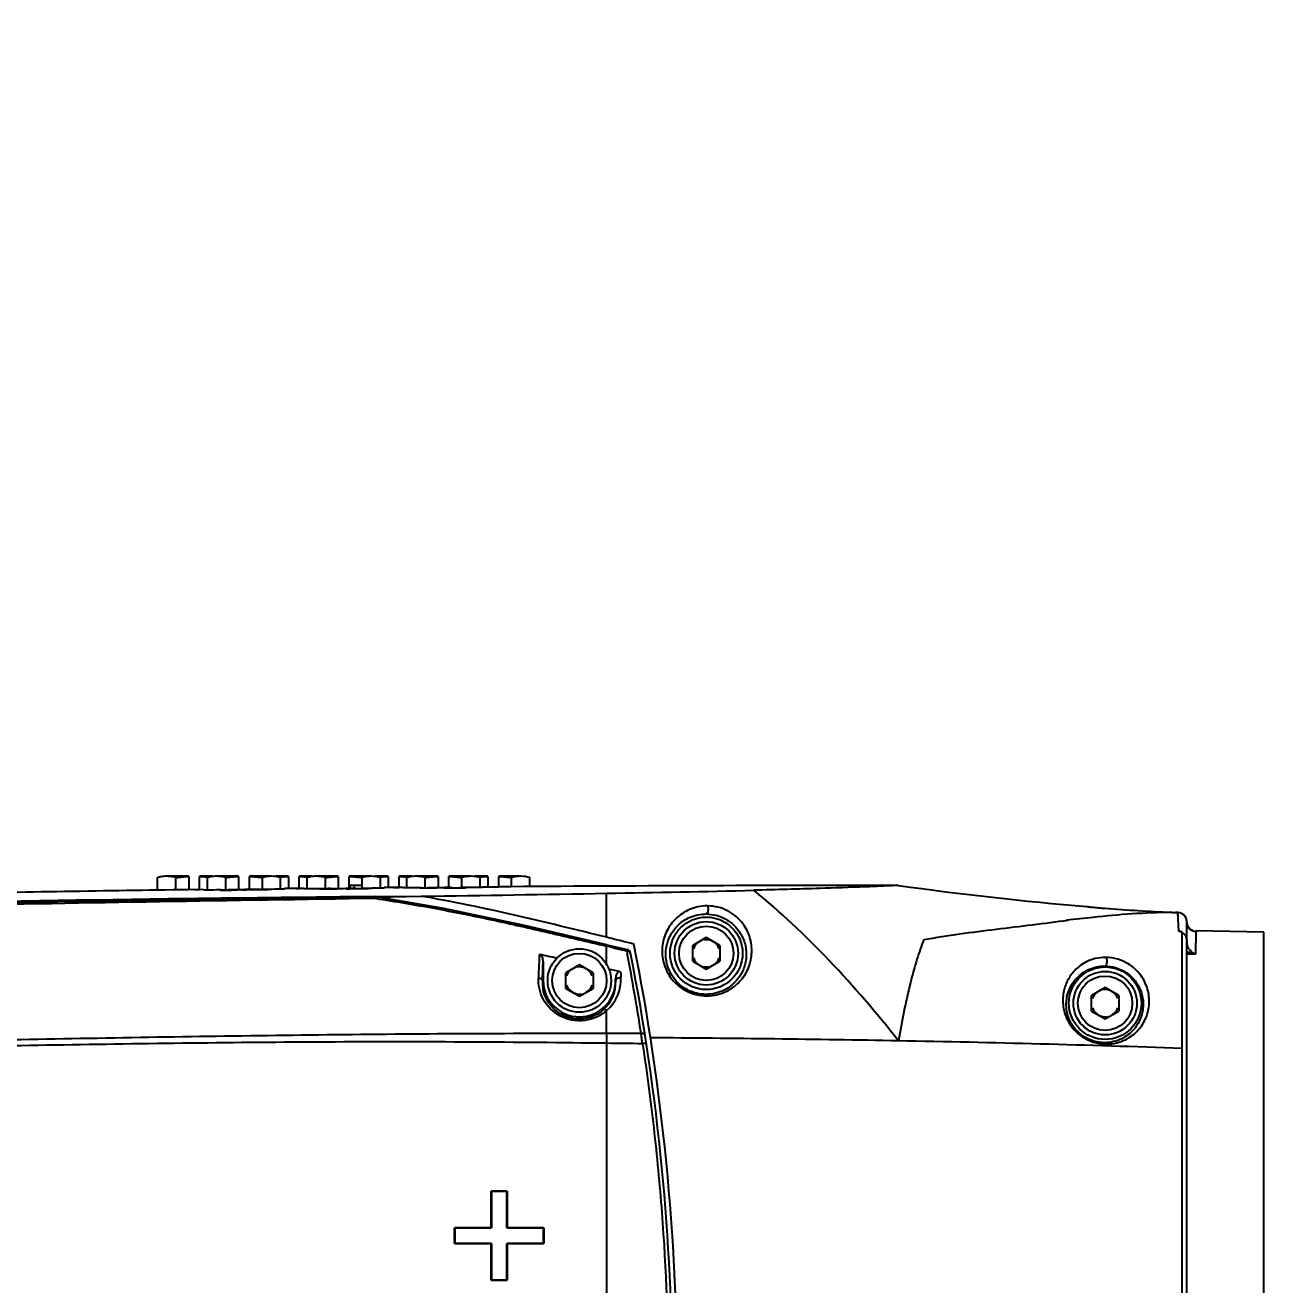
# Model space of a CAD drawing. Header units: millimetres. Extents: x 5828 to 6704, y 123 to 421.
# Drawn here: x 6560.75 to 6567.58, y 365.5 to 372.45 of the extents above; entities that cross this region are included whole.
import ezdxf

# ---------------------------------------------------------------- set-up
doc = ezdxf.new("R2010")
doc.units = ezdxf.units.MM
for name, color, linetype in [('外形图', 7, 'Continuous'), ('尺寸标注', 7, 'Continuous'), ('运动范围', 7, 'Continuous')]:
    doc.layers.add(name, color=color, linetype=linetype)
doc.styles.add('微软雅黑', font='msyh.ttc', dxfattribs={"height": 1.5})
doc.dimstyles.new('尺寸标注_1_20比例', dxfattribs={"dimtxt": 1.5, "dimasz": 1.25, "dimexe": 0.5, "dimexo": 0.4, "dimgap": 0.5, "dimtad": 1, "dimdec": 1, "dimlfac": 20, "dimdsep": 46, "dimtxsty": '微软雅黑', "dimcen": 0.09, "dimadec": 0, "dimazin": 0, "dimtp": 0.01, "dimtm": 0.01, "dimtfac": 1, "dimtdec": 1, "dimtofl": 0, "dimtmove": 0, "dimatfit": 3, "dimfxl": 1, "dimtolj": 1, "dimarcsym": 0})

# ---------------------------------------------------------------- blocks, each defined once
blk = doc.blocks.new('*D808')
at = {"layer": 'Defpoints', "color": 0}
for p in [(6576.9026, 391.6694), (6576.9026, 369.3806), (6551.1526, 367.7829)]:
    blk.add_point(p, dxfattribs=at)
at = {"layer": '尺寸标注', "color": 0, "lineweight": -2}
for p, q in [((6551.1526, 368.1829), (6551.1526, 392.1694)), ((6576.9026, 369.7806), (6576.9026, 392.1694)), ((6552.4026, 391.6694), (6575.6526, 391.6694))]:
    blk.add_line(p, q, dxfattribs=at)
at = {"layer": '尺寸标注', "color": 0}
for points in [[(6552.4026, 391.8777), (6552.4026, 391.461), (6551.1526, 391.6694)], [(6575.6526, 391.461), (6575.6526, 391.8777), (6576.9026, 391.6694)]]:
    blk.add_solid(points, dxfattribs=at)
at = {"layer": '尺寸标注', "color": 0, "insert": (6564.0276, 392.9489), "char_height": 1.5, "attachment_point": 5, "style": '微软雅黑'}
blk.add_mtext('\\A1;515', dxfattribs=at)
blk = doc.blocks.new('*D813')
at = {"layer": 'Defpoints', "color": 0}
for p in [(6512.9227, 388.7802), (6576.9026, 388.7802), (6574.4967, 314.9526)]:
    blk.add_point(p, dxfattribs=at)
at = {"layer": '尺寸标注', "color": 0, "lineweight": -2}
for p, q in [((6576.5026, 388.7802), (6512.4227, 388.7802)), ((6512.9227, 316.2026), (6512.9227, 387.5302)), ((6574.0967, 314.9526), (6512.4227, 314.9526))]:
    blk.add_line(p, q, dxfattribs=at)
at = {"layer": '尺寸标注', "color": 0}
for points in [[(6513.1311, 387.5302), (6512.7144, 387.5302), (6512.9227, 388.7802)], [(6512.7144, 316.2026), (6513.1311, 316.2026), (6512.9227, 314.9526)]]:
    blk.add_solid(points, dxfattribs=at)
at = {"layer": '尺寸标注', "color": 0, "insert": (6511.6437, 357.2687), "char_height": 1.5, "attachment_point": 5, "rotation": 90, "style": '微软雅黑'}
blk.add_mtext('\\A1;1476.6', dxfattribs=at)
blk = doc.blocks.new('*D815')
at = {"layer": 'Defpoints', "color": 0}
for p in [(6576.9026, 388.7802), (6505.2159, 289.3261), (6557.1036, 289.3261)]:
    blk.add_point(p, dxfattribs=at)
at = {"layer": '尺寸标注', "color": 0, "lineweight": -2}
for p, q in [((6576.5026, 388.7802), (6504.7159, 388.7802)), ((6505.2159, 387.5302), (6505.2159, 290.5761)), ((6556.7036, 289.3261), (6504.7159, 289.3261))]:
    blk.add_line(p, q, dxfattribs=at)
at = {"layer": '尺寸标注', "color": 0}
for points in [[(6505.4242, 387.5302), (6505.0076, 387.5302), (6505.2159, 388.7802)], [(6505.0076, 290.5761), (6505.4242, 290.5761), (6505.2159, 289.3261)]]:
    blk.add_solid(points, dxfattribs=at)
at = {"layer": '尺寸标注', "color": 0, "insert": (6503.9368, 339.3991), "char_height": 1.5, "attachment_point": 5, "rotation": 90, "style": '微软雅黑'}
blk.add_mtext('\\A1;1989.1', dxfattribs=at)

msp = doc.modelspace()

# ---------------------------------------------------------------- linework, layer by layer
at = {"layer": '外形图', "color": 7, "linetype": 'Continuous'}
for p, q in [((6561.4755, 367.6751), (6561.4755, 367.7454)), ((6561.6476, 367.7526), (6561.526, 367.7526)), ((6561.5765, 367.6771), (6561.5765, 367.7454)), ((6561.6476, 367.7523), (6561.6476, 367.6776)), ((6561.7776, 367.7526), (6561.7076, 367.7526)), ((6561.7076, 367.6776), (6561.7076, 367.7523)), ((6561.7505, 367.6787), (6561.7505, 367.7454)), ((6561.9226, 367.7526), (6561.801, 367.7526)), ((6561.8515, 367.6792), (6561.8515, 367.7454)), ((6561.9226, 367.7523), (6561.9226, 367.6799)), ((6562.1041, 367.7526), (6561.9826, 367.7526)), ((6561.9826, 367.6806), (6561.9826, 367.7523)), ((6562.0536, 367.6816), (6562.0536, 367.7454)), ((6562.1976, 367.7526), (6562.1275, 367.7526)), ((6562.1546, 367.684), (6562.1546, 367.7454)), ((6562.1976, 367.7523), (6562.1976, 367.6847)), ((6562.3276, 367.7526), (6562.2576, 367.7526)), ((6562.2576, 367.6853), (6562.2576, 367.7523)), ((6562.3005, 367.6851), (6562.3005, 367.7454)), ((6562.4726, 367.7526), (6562.351, 367.7526)), ((6562.4015, 367.6853), (6562.4015, 367.7454)), ((6562.4726, 367.7523), (6562.4726, 367.6859)), ((6562.6541, 367.7526), (6562.5326, 367.7526)), ((6562.5326, 367.6865), (6562.5326, 367.7523)), ((6562.5367, 367.7026), (6562.5367, 367.6842)), ((6562.6046, 367.7026), (6562.5367, 367.7026)), ((6562.5627, 367.6845), (6562.5627, 367.7026)), ((6562.6036, 367.7026), (6562.6036, 367.7454)), ((6562.6046, 367.6855), (6562.6046, 367.7026)), ((6562.7476, 367.7526), (6562.6775, 367.7526)), ((6562.7046, 367.6894), (6562.7046, 367.7454)), ((6562.7476, 367.7523), (6562.7476, 367.6901)), ((6562.8776, 367.7526), (6562.8076, 367.7526)), ((6562.8076, 367.6906), (6562.8076, 367.7523)), ((6562.8505, 367.6904), (6562.8505, 367.7454)), ((6563.0226, 367.7526), (6562.901, 367.7526)), ((6562.9515, 367.6903), (6562.9515, 367.7454)), ((6563.0226, 367.7523), (6563.0226, 367.6907)), ((6563.2041, 367.7526), (6563.0826, 367.7526)), ((6563.0826, 367.6891), (6563.0826, 367.7523)), ((6563.1536, 367.691), (6563.1536, 367.7454)), ((6563.2976, 367.7526), (6563.2275, 367.7526)), ((6563.2546, 367.6938), (6563.2546, 367.7454)), ((6563.2976, 367.7523), (6563.2976, 367.6944)), ((6563.4791, 367.7526), (6563.3576, 367.7526)), ((6563.3576, 367.6948), (6563.3576, 367.7523)), ((6563.4286, 367.6952), (6563.4286, 367.7454)), ((6563.5296, 367.6957), (6563.5296, 367.7454)), ((6561.7301, 367.6791), (6561.6468, 367.6781)), ((6561.7076, 367.6788), (6561.6468, 367.6781)), ((6561.6816, 367.6785), (6561.7076, 367.6788)), ((6561.8191, 367.6789), (6561.8213, 367.6789)), ((6561.8194, 367.6763), (6561.8833, 367.6771)), ((6561.8583, 367.677), (6561.8194, 367.6766)), ((6561.8194, 367.6763), (6561.8513, 367.6769)), ((6561.8194, 367.6766), (6561.8194, 367.6763)), ((6561.8213, 367.6789), (6561.8267, 367.679)), ((6561.8513, 367.6769), (6561.8833, 367.6769)), ((6561.8803, 367.6788), (6561.8636, 367.6786)), ((6561.9154, 367.6777), (6561.8803, 367.6773)), ((6561.8833, 367.6795), (6561.9149, 367.6798)), ((6561.8833, 367.6769), (6561.9154, 367.6775)), ((6561.8833, 367.6771), (6561.9154, 367.6775)), ((6561.9149, 367.6798), (6561.9222, 367.6799)), ((6561.9154, 367.6775), (6561.9154, 367.6777)), ((6561.9222, 367.6799), (6561.9422, 367.6801)), ((6561.9423, 367.6778), (6561.9647, 367.6781)), ((6561.9817, 367.6789), (6562.0457, 367.6796)), ((6562.0402, 367.6798), (6561.9872, 367.6791)), ((6562.0137, 367.6794), (6561.9958, 367.6792)), ((6562.0318, 367.6797), (6562.0137, 367.6794)), ((6562.0402, 367.6798), (6562.0318, 367.6797)), ((6562.0318, 367.6795), (6562.0457, 367.6796)), ((6562.0624, 367.6792), (6562.0858, 367.6795)), ((6562.082, 367.682), (6562.0862, 367.6821)), ((6562.2801, 367.6855), (6562.1751, 367.6844)), ((6562.2576, 367.6853), (6562.2055, 367.6847)), ((6562.2394, 367.6851), (6562.2577, 367.6853)), ((6562.2801, 367.6855), (6562.2576, 367.6853)), ((6562.3681, 367.6851), (6562.3713, 367.6851)), ((6562.3684, 367.6825), (6562.4293, 367.6832)), ((6562.4073, 367.6831), (6562.3684, 367.6828)), ((6562.3684, 367.6825), (6562.4004, 367.683)), ((6562.3684, 367.6828), (6562.3684, 367.6825)), ((6562.3713, 367.6851), (6562.3758, 367.6852)), ((6562.4004, 367.683), (6562.4324, 367.683)), ((6562.4293, 367.6849), (6562.4126, 367.6847)), ((6562.4291, 367.6855), (6562.4333, 367.6855)), ((6562.4644, 367.6837), (6562.4293, 367.6834)), ((6562.4293, 367.6832), (6562.4324, 367.6832)), ((6562.4324, 367.683), (6562.4644, 367.6835)), ((6562.4324, 367.6832), (6562.4644, 367.6835)), ((6562.4333, 367.6855), (6562.4639, 367.6858)), ((6562.4639, 367.6858), (6562.4721, 367.6859)), ((6562.4644, 367.6835), (6562.4644, 367.6837)), ((6562.4721, 367.6859), (6562.5019, 367.6861)), ((6562.5019, 367.6861), (6562.5146, 367.6863)), ((6562.5367, 367.686), (6562.5145, 367.6857)), ((6562.5367, 367.686), (6562.5145, 367.6857)), ((6562.5145, 367.684), (6562.5704, 367.6845)), ((6562.5145, 367.684), (6562.5367, 367.6842)), ((6562.5673, 367.6847), (6562.5367, 367.6844)), ((6562.5704, 367.6845), (6562.5854, 367.6847)), ((6562.5854, 367.6847), (6562.5986, 367.6848)), ((6562.6152, 367.6851), (6562.6189, 367.6851)), ((6562.6781, 367.638), (6562.9315, 367.6425)), ((6562.6781, 367.6403), (6562.9315, 367.6425)), ((6562.6781, 367.6392), (6562.6781, 367.6392)), ((6562.6806, 367.6303), (6562.6782, 367.6303)), ((6562.682, 367.6389), (6562.6807, 367.6301)), ((6562.8304, 367.6908), (6562.7251, 367.6899)), ((6562.7774, 367.6903), (6562.8078, 367.6906)), ((6562.9213, 367.6902), (6562.924, 367.6902)), ((6562.924, 367.6902), (6562.9311, 367.6902)), ((6562.9243, 367.6877), (6563.0169, 367.6884)), ((6562.9619, 367.6882), (6562.9243, 367.6879)), ((6562.9243, 367.6879), (6562.9243, 367.6877)), ((6562.9552, 367.6881), (6562.986, 367.6881)), ((6562.9831, 367.6898), (6562.9669, 367.6897)), ((6563.0169, 367.6886), (6562.9831, 367.6884)), ((6563.0165, 367.6907), (6563.0221, 367.6907)), ((6563.0169, 367.6884), (6563.0169, 367.6886)), ((6563.0221, 367.6907), (6563.0519, 367.6909)), ((6563.0519, 367.6909), (6563.0554, 367.691)), ((6563.1808, 367.6899), (6563.1691, 367.69)), ((6563.1771, 367.6921), (6563.182, 367.6922)), ((6563.2751, 367.6942), (6563.3575, 367.6948)), ((6563.3359, 367.6946), (6563.3577, 367.6948)), ((6562.6807, 367.6301), (6562.6782, 367.63)), ((6566.4995, 367.5107), (6566.4904, 367.5119)), ((6567.1095, 367.4485), (6567.1046, 367.5526)), ((6567.1053, 367.5353), (6567.1046, 367.5526)), ((6567.1529, 367.397), (6567.1526, 367.5026)), ((6567.1276, 362.4594), (6567.1276, 367.4458)), ((6567.2028, 367.4498), (6567.2017, 367.323)), ((6567.578, 367.4452), (6567.203, 367.4518)), ((6567.578, 362.4601), (6567.578, 367.4452)), ((6563.9638, 367.4131), (6563.9526, 367.4159)), ((6563.9545, 367.3752), (6563.9526, 367.3672)), ((6563.9526, 367.2625), (6563.9526, 367.3672)), ((6563.9545, 367.3752), (6564.066, 367.3487)), ((6563.9897, 367.3585), (6564.0269, 367.3496)), ((6564.5026, 367.4142), (6564.4276, 367.3709)), ((6564.4276, 367.2843), (6564.4276, 367.3709)), ((6564.5776, 367.3709), (6564.5026, 367.4142)), ((6564.5776, 367.3709), (6564.5776, 367.2843)), ((6567.1528, 367.397), (6567.1526, 367.3889)), ((6567.1526, 362.4118), (6567.1526, 367.3933)), ((6567.1526, 367.3889), (6567.1533, 367.3799)), ((6567.16, 367.3603), (6567.1526, 367.356)), ((6564.0642, 367.3409), (6564.066, 367.3487)), ((6564.0642, 367.3409), (6564.067, 367.326)), ((6564.4276, 367.2843), (6564.5026, 367.241)), ((6564.5026, 367.241), (6564.5776, 367.2843)), ((6567.2017, 367.3229), (6567.1526, 367.3238)), ((6563.6026, 367.2828), (6563.6026, 367.1776)), ((6563.8026, 367.2642), (6563.7276, 367.2209)), ((6563.7276, 367.1343), (6563.7276, 367.2209)), ((6563.8776, 367.2209), (6563.8026, 367.2642)), ((6563.8776, 367.2209), (6563.8776, 367.1343)), ((6563.5984, 367.1776), (6563.6026, 367.1776)), ((6564.0026, 367.1885), (6564.003, 367.1776)), ((6564.0026, 367.1776), (6564.0026, 367.1885)), ((6564.0026, 367.1776), (6564.003, 367.1776)), ((6563.7276, 367.1343), (6563.8026, 367.091)), ((6563.8026, 367.091), (6563.8776, 367.1343)), ((6566.7026, 367.1392), (6566.6276, 367.0959)), ((6566.6276, 367.0093), (6566.6276, 367.0959)), ((6566.7776, 367.0959), (6566.7026, 367.1392)), ((6566.7776, 367.0959), (6566.7776, 367.0093)), ((6563.9526, 366.8872), (6563.9526, 367.0117)), ((6566.6276, 367.0093), (6566.7026, 366.966)), ((6566.7026, 366.966), (6566.7776, 367.0093)), ((6563.9526, 366.8332), (6563.9526, 363.0721)), ((6564.1503, 366.831), (6564.151, 366.8257)), ((6564.1503, 366.831), (6564.1511, 366.8258)), ((6563.3166, 365.8141), (6563.3166, 366.0165)), ((6563.317, 366.0161), (6563.3166, 366.0165)), ((6563.3166, 366.0165), (6563.4034, 366.0165)), ((6563.317, 366.0161), (6563.317, 365.8136)), ((6563.4029, 366.0161), (6563.317, 366.0161)), ((6563.4029, 366.0161), (6563.4034, 366.0165)), ((6563.4029, 365.8136), (6563.4029, 366.0161)), ((6563.4034, 366.0165), (6563.4034, 365.8141)), ((6563.1142, 365.7273), (6563.1142, 365.8141)), ((6563.1142, 365.8141), (6563.3166, 365.8141)), ((6563.1146, 365.8136), (6563.1146, 365.7278)), ((6563.317, 365.8136), (6563.1146, 365.8136)), ((6563.317, 365.8136), (6563.3166, 365.8141)), ((6563.4029, 365.8136), (6563.4034, 365.8141)), ((6563.6053, 365.8136), (6563.4029, 365.8136)), ((6563.4034, 365.8141), (6563.6058, 365.8141)), ((6563.6053, 365.8136), (6563.6058, 365.8141)), ((6563.6053, 365.7278), (6563.6053, 365.8136)), ((6563.6058, 365.8141), (6563.6058, 365.7273)), ((6563.1146, 365.7278), (6563.1142, 365.7273)), ((6563.3166, 365.7273), (6563.1142, 365.7273)), ((6563.1146, 365.7278), (6563.317, 365.7278)), ((6563.317, 365.7278), (6563.3166, 365.7273)), ((6563.3166, 365.5249), (6563.3166, 365.7273)), ((6563.317, 365.7278), (6563.317, 365.5253)), ((6563.4029, 365.5253), (6563.4029, 365.7278)), ((6563.4029, 365.7278), (6563.4034, 365.7273)), ((6563.4029, 365.7278), (6563.6053, 365.7278)), ((6563.4034, 365.7273), (6563.4034, 365.5249)), ((6563.6058, 365.7273), (6563.4034, 365.7273)), ((6563.317, 365.5253), (6563.3166, 365.5249)), ((6563.4034, 365.5249), (6563.3166, 365.5249)), ((6563.317, 365.5253), (6563.4029, 365.5253)), ((6563.4029, 365.5253), (6563.4034, 365.5249))]:
    msp.add_line(p, q, dxfattribs=at)
msp.add_lwpolyline([(6563.9545, 367.3752), (6563.5003, 367.4819), (6563.0553, 367.5757), (6562.682, 367.6389)], dxfattribs=at)
for centre, radius in [((6564.5026, 367.3276), 0.2), ((6564.5026, 367.3276), 0.175), ((6564.5026, 367.3276), 0.15), ((6563.8026, 367.1776), 0.175), ((6563.8026, 367.1776), 0.15), ((6566.7026, 367.0526), 0.2), ((6566.7026, 367.0526), 0.175), ((6566.7026, 367.0526), 0.15)]:
    msp.add_circle(centre, radius, dxfattribs=at)
for centre, radius, start, end in [((6561.5102, 367.4972), 0.2569, 76.47494, 77.20136), ((6561.51, 367.4975), 0.2567, 74.96962, 76.41896), ((6561.7852, 367.4972), 0.2569, 76.47494, 77.20136), ((6561.785, 367.4975), 0.2567, 74.96962, 76.41896), ((6562.1201, 367.4974), 0.2567, 102.83801, 105.01379), ((6562.3352, 367.4972), 0.2569, 76.47494, 77.20136), ((6562.335, 367.4975), 0.2567, 74.96962, 76.41896), ((6562.6701, 367.4974), 0.2567, 102.83801, 105.01379), ((6562.8852, 367.4972), 0.2569, 76.47494, 77.20136), ((6562.885, 367.4975), 0.2567, 74.96962, 76.41896), ((6563.2201, 367.4974), 0.2567, 102.83801, 105.01379), ((6565.7453, 0.8889), 366.8137, 90.028529, 90.372962), ((6563.4951, 367.4974), 0.2567, 102.83801, 105.01379), ((6568.0879, 385.4953), 17.9711, 261.9223, 265.25907), ((6564.2429, 168.2125), 199.4328, 90.449567, 91.986354), ((6564.5269, 146.4144), 221.2825, 90.74577, 91.100396), ((6564.9887, 111.6912), 255.9595, 90.517215, 90.750653), ((6561.7341, 377.5834), 9.9048, 270.08215, 270.49163), ((6562.2429, 361.8769), 5.8079, 92.57811, 92.74551), ((6562.0511, 368.0806), 0.4005, 268.43089, 269.21778), ((6562.3058, 377.4813), 9.7964, 269.95626, 270.36406), ((6562.5501, 371.6256), 3.9411, 270.70524, 270.94588), ((6562.6783, 367.6142), 0.025, 81.59235, 90.51306), ((6562.876, 377.7006), 10.0105, 269.84185, 270.25916), ((6558.0838, 705.3091), 337.7014, 270.822522, 270.995774), ((6563.0896, 370.9629), 3.2738, 269.77759, 270.16883), ((6563.0858, 373.4434), 5.7543, 270.13385, 270.42991), ((6563.0995, 371.7523), 4.0629, 270.20423, 270.68424), ((6563.1612, 363.9996), 3.6914, 90.07566, 90.23043), ((6563.1144, 370.5882), 2.8987, 270.66469, 271.08017), ((6563.1598, 365.3011), 2.3899, 89.87107, 90.08343), ((6562.1398, 475.8396), 108.1961, 270.959992, 271.390435), ((6564.1702, 167.9865), 199.6584, 90.727454, 91.658377), ((6567.5932, 379.2822), 11.7399, 265.64916, 267.42406), ((6567.1026, 367.5026), 0.05, 0.0577, 87.66462), ((6566.7496, 364.8494), 2.6238, 81.71813, 82.11808), ((6561.2059, 355.6238), 12.0603, 76.6546, 76.83594), ((6551.9526, 364.9526), 12.39, 348.7079, 11.2921), ((6564.5026, 367.3276), 0.075, 120, 160.00237), ((6564.5026, 367.3276), 0.075, 19.99763, 100.00237), ((6567.2112, 367.3887), 0.0586, 188.64205, 197.17459), ((6567.2107, 367.3886), 0.0581, 197.20844, 209.18986), ((6566.8591, 379.2888), 12.2705, 256.65504, 256.83374), ((6564.0602, 367.3243), 0.025, 11.08157, 76.56653), ((6551.1604, 364.8773), 13.1368, 8.80003, 10.7432), ((6551.9509, 364.9526), 12.3644, 348.91849, 11.08152), ((6564.5026, 367.3276), 0.075, 199.99763, 280.00237), ((6564.5026, 367.3276), 0.075, 300, 340.00237), ((6567.2385, 367.4057), 0.0907, 219.5377, 223.64722), ((6563.8026, 367.1776), 0.075, 120, 160.00237), ((6563.8026, 367.1776), 0.075, 19.99763, 100.00237), ((6563.8014, 367.1689), 0.2032, 177.53383, 188.17963), ((6563.8026, 367.1776), 0.2, 180, 0), ((6563.8026, 367.1776), 0.075, 199.99763, 280.00237), ((6563.8026, 367.1776), 0.075, 300, 340.00237), ((6563.8013, 367.1678), 0.2019, 311.19415, 2.02541), ((6563.8027, 367.1845), 0.2288, 310.94401, 2.23466), ((6563.8006, 367.1678), 0.2026, 2.01292, 2.76851), ((6566.7026, 367.0526), 0.075, 120, 160.00237), ((6566.7026, 367.0526), 0.075, 19.99763, 100.00237), ((6566.7026, 367.0526), 0.075, 199.99763, 280.00237), ((6566.7026, 367.0526), 0.075, 300, 340.00237), ((6560.4789, 366.3593), 3.7015, 7.97365, 8.19661), ((6559.8299, 366.2691), 4.3567, 7.67363, 7.96373), ((6559.1632, 366.1781), 5.0296, 7.45771, 7.68686), ((6563.5048, 255.2142), 111.6496, 88.94389, 89.645985), ((6563.8177, 270.8654), 95.9952, 88.024108, 88.958466)]:
    msp.add_arc(centre, radius, start, end, dxfattribs=at)
for points in [[(6561.4924, 367.7493), (6561.4868, 367.7482), (6561.4811, 367.7469), (6561.4755, 367.7454)], [(6561.526, 367.7526), (6561.5148, 367.7526), (6561.5035, 367.7514), (6561.4924, 367.7493)], [(6561.5671, 367.7477), (6561.5536, 367.7508), (6561.5398, 367.7526), (6561.526, 367.7526)], [(6561.7076, 367.7523), (6561.7152, 367.752), (6561.7228, 367.7512), (6561.7305, 367.7505)], [(6561.7305, 367.7505), (6561.7384, 367.7498), (6561.7463, 367.7492), (6561.7541, 367.7483)], [(6561.7674, 367.7493), (6561.7618, 367.7482), (6561.7561, 367.7469), (6561.7505, 367.7454)], [(6561.801, 367.7526), (6561.7898, 367.7526), (6561.7785, 367.7514), (6561.7674, 367.7493)], [(6561.8421, 367.7477), (6561.8286, 367.7508), (6561.8148, 367.7526), (6561.801, 367.7526)], [(6562.1041, 367.7526), (6562.0903, 367.7526), (6562.0765, 367.7508), (6562.0631, 367.7477)], [(6562.1546, 367.7454), (6562.1382, 367.7498), (6562.1211, 367.7526), (6562.1041, 367.7526)], [(6562.151, 367.7483), (6562.1589, 367.7492), (6562.1668, 367.7498), (6562.1747, 367.7505)], [(6562.1747, 367.7505), (6562.1823, 367.7512), (6562.1899, 367.752), (6562.1976, 367.7523)], [(6562.2576, 367.7523), (6562.2652, 367.752), (6562.2728, 367.7512), (6562.2805, 367.7505)], [(6562.2805, 367.7505), (6562.2884, 367.7498), (6562.2963, 367.7492), (6562.3041, 367.7483)], [(6562.3174, 367.7493), (6562.3118, 367.7482), (6562.3061, 367.7469), (6562.3005, 367.7454)], [(6562.351, 367.7526), (6562.3398, 367.7526), (6562.3285, 367.7514), (6562.3174, 367.7493)], [(6562.3921, 367.7477), (6562.3786, 367.7508), (6562.3648, 367.7526), (6562.351, 367.7526)], [(6562.6541, 367.7526), (6562.6403, 367.7526), (6562.6265, 367.7508), (6562.6131, 367.7477)], [(6562.7046, 367.7454), (6562.6882, 367.7498), (6562.6711, 367.7526), (6562.6541, 367.7526)], [(6562.701, 367.7483), (6562.7089, 367.7492), (6562.7168, 367.7498), (6562.7247, 367.7505)], [(6562.7247, 367.7505), (6562.7323, 367.7512), (6562.7399, 367.752), (6562.7476, 367.7523)], [(6562.8076, 367.7523), (6562.8152, 367.752), (6562.8228, 367.7512), (6562.8305, 367.7505)], [(6562.8305, 367.7505), (6562.8384, 367.7498), (6562.8463, 367.7492), (6562.8541, 367.7483)], [(6562.8674, 367.7493), (6562.8618, 367.7482), (6562.8561, 367.7469), (6562.8505, 367.7454)], [(6562.901, 367.7526), (6562.8898, 367.7526), (6562.8785, 367.7514), (6562.8674, 367.7493)], [(6562.9421, 367.7477), (6562.9286, 367.7508), (6562.9148, 367.7526), (6562.901, 367.7526)], [(6563.2041, 367.7526), (6563.1903, 367.7526), (6563.1765, 367.7508), (6563.1631, 367.7477)], [(6563.2546, 367.7454), (6563.2382, 367.7498), (6563.2211, 367.7526), (6563.2041, 367.7526)], [(6563.251, 367.7483), (6563.2589, 367.7492), (6563.2668, 367.7498), (6563.2747, 367.7505)], [(6563.2747, 367.7505), (6563.2823, 367.7512), (6563.2899, 367.752), (6563.2976, 367.7523)], [(6563.4791, 367.7526), (6563.4653, 367.7526), (6563.4515, 367.7508), (6563.4381, 367.7477)], [(6563.5296, 367.7454), (6563.5132, 367.7498), (6563.4961, 367.7526), (6563.4791, 367.7526)], [(6561.9621, 367.6791), (6561.9555, 367.6789), (6561.9489, 367.6781), (6561.9423, 367.6778)], [(6561.9819, 367.6791), (6561.9753, 367.6789), (6561.9687, 367.6793), (6561.9621, 367.6791)], [(6562.0457, 367.6796), (6562.0494, 367.6796), (6562.0531, 367.6795), (6562.0568, 367.6794)], [(6562.0568, 367.6794), (6562.0587, 367.6794), (6562.0605, 367.6793), (6562.0624, 367.6792)], [(6562.6799, 367.6348), (6562.6797, 367.6359), (6562.6795, 367.6369), (6562.6791, 367.6379)], [(6562.6807, 367.6301), (6562.6805, 367.6317), (6562.6803, 367.6332), (6562.6799, 367.6348)], [(6567.1046, 367.5526), (6567.1002, 367.5528), (6567.0959, 367.5533), (6567.0915, 367.5534)], [(6567.1564, 367.4807), (6567.1538, 367.4871), (6567.1526, 367.4942), (6567.1526, 367.5012)], [(6567.1526, 367.4998), (6567.1526, 367.4866), (6567.1585, 367.4725), (6567.1682, 367.4635)], [(6567.1276, 367.4421), (6567.1339, 367.4384), (6567.1394, 367.4331), (6567.1436, 367.4271)], [(6567.1436, 367.4271), (6567.1495, 367.4184), (6567.1528, 367.4075), (6567.1528, 367.397)], [(6567.1681, 367.4636), (6567.1641, 367.4673), (6567.1607, 367.4718), (6567.1582, 367.4766)], [(6567.1845, 367.4531), (6567.1786, 367.4557), (6567.1728, 367.4591), (6567.1681, 367.4636)], [(6564.1027, 367.3787), (6564.0564, 367.3902), (6564.0101, 367.4017), (6563.9638, 367.4131)], [(6567.1685, 367.3479), (6567.1653, 367.3518), (6567.1624, 367.3559), (6567.16, 367.3603)], [(6567.1526, 367.3385), (6567.1575, 367.336), (6567.1625, 367.3337), (6567.1676, 367.3317)], [(6567.1676, 367.3317), (6567.1786, 367.3275), (6567.1901, 367.3246), (6567.2017, 367.3229)], [(6563.5984, 367.1776), (6563.5998, 367.2127), (6563.6012, 367.2477), (6563.6026, 367.2828)], [(6564.03, 367.2257), (6564.0088, 367.2303), (6563.9876, 367.2348), (6563.9663, 367.2393)], [(6564.03, 367.2257), (6564.0305, 367.215), (6564.0308, 367.2042), (6564.0313, 367.1934)], [(6563.9526, 366.8875), (6564.0159, 366.8873), (6564.0793, 366.887), (6564.1426, 366.8867)], [(6563.9526, 366.8332), (6564.0185, 366.8324), (6564.0844, 366.8317), (6564.1503, 366.831)]]:
    msp.add_open_spline(points, degree=3, dxfattribs=at)
for points, knots in [([(6561.5765, 367.7454), (6561.5883, 367.747), (6561.612, 367.7494), (6561.6357, 367.7518), (6561.6476, 367.7523)], [0, 0, 0, 0, 0.499973, 1, 1, 1, 1]), ([(6561.8515, 367.7454), (6561.8633, 367.747), (6561.887, 367.7494), (6561.9107, 367.7518), (6561.9226, 367.7523)], [0, 0, 0, 0, 0.499973, 1, 1, 1, 1]), ([(6561.9826, 367.7523), (6561.9945, 367.7518), (6562.0182, 367.7494), (6562.0418, 367.747), (6562.0536, 367.7454)], [0, 0, 0, 0, 0.500027, 1, 1, 1, 1]), ([(6562.4015, 367.7454), (6562.4133, 367.747), (6562.437, 367.7494), (6562.4607, 367.7518), (6562.4726, 367.7523)], [0, 0, 0, 0, 0.499973, 1, 1, 1, 1]), ([(6562.5326, 367.7523), (6562.5445, 367.7518), (6562.5682, 367.7494), (6562.5918, 367.747), (6562.6036, 367.7454)], [0, 0, 0, 0, 0.500027, 1, 1, 1, 1]), ([(6562.9515, 367.7454), (6562.9633, 367.747), (6562.987, 367.7494), (6563.0107, 367.7518), (6563.0226, 367.7523)], [0, 0, 0, 0, 0.499973, 1, 1, 1, 1]), ([(6563.0826, 367.7523), (6563.0945, 367.7518), (6563.1182, 367.7494), (6563.1418, 367.747), (6563.1536, 367.7454)], [0, 0, 0, 0, 0.500027, 1, 1, 1, 1]), ([(6563.3576, 367.7523), (6563.3695, 367.7518), (6563.3932, 367.7494), (6563.4168, 367.747), (6563.4286, 367.7454)], [0, 0, 0, 0, 0.500027, 1, 1, 1, 1]), ([(6565.5626, 367.7025), (6565.5657, 367.7026), (6565.5368, 367.7012), (6565.5051, 367.6993), (6565.3317, 367.692), (6565.1, 367.6842), (6564.8863, 367.6783), (6564.7652, 367.6754)], [0, 0, 0, 0, 0.011612, 0.049636, 0.222815, 0.544792, 1, 1, 1, 1]), ([(6562.6781, 367.6392), (6561.7877, 367.6262), (6560.0049, 367.5985), (6558.2226, 367.5488), (6557.3306, 367.5167)], [0, 0, 0, 0, 0.499426, 1, 1, 1, 1]), ([(6562.6782, 367.6303), (6561.8833, 367.6185), (6560.1006, 367.5912), (6558.3183, 367.543), (6557.331, 367.5073)], [0, 0, 0, 0, 0.445904, 1, 1, 1, 1]), ([(6561.7301, 367.6787), (6561.7301, 367.6786), (6561.7307, 367.6788), (6561.7313, 367.6786), (6561.7329, 367.6786), (6561.7359, 367.6785), (6561.7412, 367.6786), (6561.7457, 367.6786), (6561.7483, 367.6786)], [0, 0, 0, 0, 0.016064, 0.063693, 0.142725, 0.252928, 0.565868, 1, 1, 1, 1]), ([(6562.0858, 367.6795), (6562.0791, 367.6797), (6562.0657, 367.6804), (6562.0524, 367.68), (6562.0457, 367.6801)], [0, 0, 0, 0, 0.500099, 1, 1, 1, 1]), ([(6562.0862, 367.6821), (6562.0935, 367.6822), (6562.117, 367.6826), (6562.1405, 367.683), (6562.1567, 367.6834)], [0, 0, 0, 0, 0.309649, 1, 1, 1, 1]), ([(6562.1567, 367.6834), (6562.1594, 367.6835), (6562.1639, 367.6836), (6562.1692, 367.6837), (6562.1722, 367.6838), (6562.1738, 367.6838), (6562.1745, 367.684), (6562.1751, 367.6839), (6562.1751, 367.684)], [0, 0, 0, 0, 0.433974, 0.74687, 0.857104, 0.936189, 0.983878, 1, 1, 1, 1]), ([(6562.2801, 367.6851), (6562.2801, 367.685), (6562.2807, 367.6852), (6562.2813, 367.685), (6562.2829, 367.685), (6562.2859, 367.6849), (6562.2912, 367.685), (6562.2957, 367.6849), (6562.2983, 367.6849)], [0, 0, 0, 0, 0.016069, 0.0637, 0.142735, 0.252938, 0.565875, 1, 1, 1, 1]), ([(6562.6367, 367.6857), (6562.6367, 367.6859), (6562.6358, 367.6857), (6562.6348, 367.6859), (6562.6324, 367.6858), (6562.6278, 367.686), (6562.6199, 367.6859), (6562.6132, 367.6859), (6562.6094, 367.6859)], [0, 0, 0, 0, 0.015546, 0.062567, 0.142761, 0.258162, 0.586843, 1, 1, 1, 1]), ([(6562.6189, 367.6851), (6562.621, 367.6852), (6562.6266, 367.6853), (6562.6322, 367.6854), (6562.6359, 367.6856)], [0, 0, 0, 0, 0.356627, 1, 1, 1, 1]), ([(6562.6359, 367.6856), (6562.6361, 367.6856), (6562.6363, 367.6857), (6562.6367, 367.6857), (6562.6367, 367.6857)], [0, 0, 0, 0, 0.744711, 1, 1, 1, 1]), ([(6562.6372, 367.6877), (6562.6444, 367.6878), (6562.6676, 367.6882), (6562.6907, 367.6886), (6562.7067, 367.6889)], [0, 0, 0, 0, 0.309361, 1, 1, 1, 1]), ([(6562.6791, 367.6379), (6562.6789, 367.6382), (6562.6787, 367.6387), (6562.6783, 367.6391), (6562.6781, 367.6392)], [0, 0, 0, 0, 0.617386, 1, 1, 1, 1]), ([(6562.7067, 367.6889), (6562.7094, 367.6889), (6562.7139, 367.6891), (6562.7192, 367.6892), (6562.7222, 367.6893), (6562.7238, 367.6893), (6562.7245, 367.6895), (6562.7251, 367.6893), (6562.7251, 367.6894)], [0, 0, 0, 0, 0.433982, 0.74688, 0.857113, 0.936196, 0.983882, 1, 1, 1, 1]), ([(6562.8301, 367.6904), (6562.8301, 367.6903), (6562.8307, 367.6904), (6562.8313, 367.6902), (6562.8329, 367.6903), (6562.8359, 367.6902), (6562.8412, 367.6902), (6562.8457, 367.6901), (6562.8483, 367.6901)], [0, 0, 0, 0, 0.016073, 0.063707, 0.142744, 0.252948, 0.565883, 1, 1, 1, 1]), ([(6563.9526, 367.4159), (6563.7833, 367.4576), (6563.4449, 367.5416), (6563.1033, 367.6126), (6562.9315, 367.6425)], [0, 0, 0, 0, 0.500013, 1, 1, 1, 1]), ([(6563.0554, 367.6896), (6563.0552, 367.6894), (6563.0582, 367.6896), (6563.0603, 367.6892), (6563.0683, 367.6892), (6563.0735, 367.6891), (6563.0769, 367.6891)], [0, 0, 0, 0, 0.044046, 0.210445, 0.52547, 1, 1, 1, 1]), ([(6563.0976, 367.6907), (6563.0913, 367.6906), (6563.0806, 367.6905), (6563.0683, 367.6903), (6563.0614, 367.69), (6563.0582, 367.69), (6563.0565, 367.6897), (6563.0556, 367.6898), (6563.0554, 367.6896)], [0, 0, 0, 0, 0.447204, 0.763834, 0.870137, 0.942719, 0.984666, 1, 1, 1, 1]), ([(6563.129, 367.6893), (6563.1339, 367.6893), (6563.1511, 367.6895), (6563.1684, 367.6897), (6563.1808, 367.6899)], [0, 0, 0, 0, 0.28109, 1, 1, 1, 1]), ([(6563.182, 367.6922), (6563.1897, 367.6923), (6563.2146, 367.6926), (6563.2396, 367.693), (6563.2567, 367.6933)], [0, 0, 0, 0, 0.31074, 1, 1, 1, 1]), ([(6563.2567, 367.6933), (6563.2594, 367.6933), (6563.2639, 367.6934), (6563.2692, 367.6935), (6563.2722, 367.6937), (6563.2738, 367.6936), (6563.2745, 367.6938), (6563.2751, 367.6937), (6563.2751, 367.6938)], [0, 0, 0, 0, 0.433989, 0.74689, 0.857122, 0.936203, 0.983886, 1, 1, 1, 1]), ([(6563.9526, 367.4159), (6563.9526, 367.4369), (6563.9526, 367.5178), (6563.9526, 367.5988), (6563.9525, 367.6587)], [0, 0, 0, 0, 0.259413, 1, 1, 1, 1]), ([(6565.5627, 366.8447), (6565.4418, 366.9987), (6565.1918, 367.2914), (6564.9113, 367.5561), (6564.7653, 367.6753)], [0, 0, 0, 0, 0.509352, 1, 1, 1, 1]), ([(6562.6807, 367.63), (6562.7877, 367.6134), (6563.0013, 367.5779), (6563.3197, 367.5137), (6563.6364, 367.4416), (6563.8473, 367.3926), (6563.9526, 367.3671)], [0, 0, 0, 0, 0.25001, 0.499999, 0.750007, 1, 1, 1, 1]), ([(6564.5087, 367.5893), (6564.4909, 367.5888), (6564.4568, 367.586), (6564.3963, 367.5663), (6564.3339, 367.5251), (6564.282, 367.4557), (6564.2557, 367.3726), (6564.2595, 367.2803), (6564.2935, 367.2049), (6564.3408, 367.1525), (6564.3886, 367.1193), (6564.4451, 367.0976), (6564.4859, 367.0929), (6564.5063, 367.0929)], [0, 0, 0, 0, 0.068653, 0.130804, 0.243565, 0.350768, 0.45901, 0.573325, 0.699243, 0.768976, 0.843502, 0.921557, 1, 1, 1, 1]), ([(6564.5087, 367.5893), (6564.5108, 367.585), (6564.5126, 367.5755), (6564.5122, 367.5621), (6564.51, 367.5517), (6564.5054, 367.5447), (6564.5026, 367.5446)], [0, 0, 0, 0, 0.302909, 0.582557, 0.822619, 1, 1, 1, 1]), ([(6564.5063, 367.0929), (6564.5259, 367.0923), (6564.5641, 367.0981), (6564.6303, 367.1225), (6564.6949, 367.1726), (6564.7409, 367.2498), (6564.7579, 367.3322), (6564.7475, 367.4161), (6564.7061, 367.4994), (6564.6399, 367.5563), (6564.5691, 367.5847), (6564.5286, 367.5883), (6564.5087, 367.5893)], [0, 0, 0, 0, 0.076344, 0.147324, 0.273059, 0.384692, 0.489573, 0.594213, 0.707223, 0.843381, 0.92265, 1, 1, 1, 1]), ([(6566.6026, 367.5857), (6566.6026, 367.5855), (6566.6036, 367.5858), (6566.6047, 367.5853), (6566.6073, 367.5852), (6566.6105, 367.5848), (6566.6147, 367.5843), (6566.6219, 367.5835), (6566.6328, 367.5824), (6566.6478, 367.5808), (6566.6713, 367.5786), (6566.6898, 367.5771), (6566.7026, 367.5762)], [0, 0, 0, 0, 0.004889, 0.01941, 0.043367, 0.076562, 0.118736, 0.169387, 0.293885, 0.445336, 0.618095, 1, 1, 1, 1]), ([(6564.5026, 367.1013), (6564.4661, 367.1012), (6564.3949, 367.1189), (6564.3179, 367.1867), (6564.2803, 367.2702), (6564.2767, 367.3526), (6564.3, 367.4265), (6564.3463, 367.4881), (6564.4153, 367.5335), (6564.4723, 367.5448), (6564.5026, 367.5446)], [0, 0, 0, 0, 0.157431, 0.302048, 0.428525, 0.542746, 0.650472, 0.757059, 0.869472, 1, 1, 1, 1]), ([(6564.5026, 367.5446), (6564.5387, 367.5443), (6564.6073, 367.5266), (6564.68, 367.4636), (6564.7175, 367.3895), (6564.7272, 367.315), (6564.7126, 367.2417), (6564.6717, 367.1728), (6564.6004, 367.1167), (6564.5366, 367.1015), (6564.5026, 367.1013)], [0, 0, 0, 0, 0.157107, 0.293843, 0.406617, 0.510712, 0.614977, 0.726248, 0.852179, 1, 1, 1, 1]), ([(6565.7026, 367.4032), (6565.8347, 367.4282), (6566.0348, 367.4527), (6566.3008, 367.485), (6566.4333, 367.5023), (6566.4995, 367.5107)], [0, 0, 0, 0, 0.501738, 0.751118, 1, 1, 1, 1]), ([(6566.4904, 367.5119), (6566.5389, 367.5172), (6566.6591, 367.5304), (6566.8506, 367.5489), (6566.9941, 367.5544), (6567.0656, 367.5542)], [0, 0, 0, 0, 0.254067, 0.628687, 1, 1, 1, 1]), ([(6567.0656, 367.5542), (6567.0688, 367.5541), (6567.0769, 367.5532), (6567.09, 367.5538), (6567.0997, 367.5528), (6567.1046, 367.5526)], [0, 0, 0, 0, 0.250075, 0.625019, 1, 1, 1, 1]), ([(6567.1682, 367.4635), (6567.1728, 367.4592), (6567.1838, 367.4525), (6567.1963, 367.4489), (6567.2027, 367.4488)], [0, 0, 0, 0, 0.500011, 1, 1, 1, 1]), ([(6565.7026, 367.4032), (6565.6885, 367.3678), (6565.6615, 367.2891), (6565.6108, 367.1037), (6565.5811, 366.9523), (6565.5627, 366.8447)], [0, 0, 0, 0, 0.198414, 0.432308, 1, 1, 1, 1]), ([(6563.5818, 367.3214), (6563.5813, 367.3107), (6563.5794, 367.2677), (6563.5776, 367.2247), (6563.5763, 367.1923)], [0, 0, 0, 0, 0.248164, 1, 1, 1, 1]), ([(6563.6784, 367.3009), (6563.6623, 367.3043), (6563.63, 367.3109), (6563.5979, 367.3182), (6563.5818, 367.3216)], [0, 0, 0, 0, 0.500001, 1, 1, 1, 1]), ([(6563.6026, 367.2828), (6563.6026, 367.2906), (6563.6005, 367.3058), (6563.5892, 367.32), (6563.5818, 367.3216)], [0, 0, 0, 0, 0.507201, 1, 1, 1, 1]), ([(6564.0847, 367.3291), (6564.0841, 367.3326), (6564.0776, 367.3396), (6564.0689, 367.3409), (6564.0642, 367.3409)], [0, 0, 0, 0, 0.427135, 1, 1, 1, 1]), ([(6566.7067, 367.3052), (6566.687, 367.3047), (6566.6517, 367.3016), (6566.5944, 367.2808), (6566.5409, 367.2441), (6566.4968, 367.1869), (6566.4709, 367.1195), (6566.4661, 367.0392), (6566.4942, 366.9439), (6566.5536, 366.8786), (6566.611, 366.8475), (6566.6444, 366.8351), (6566.6782, 366.8285), (6566.7006, 366.8273), (6566.7115, 366.827)], [0, 0, 0, 0, 0.078574, 0.140538, 0.242079, 0.333496, 0.425665, 0.527022, 0.649823, 0.81443, 0.862587, 0.910565, 0.956454, 1, 1, 1, 1]), ([(6566.7067, 367.3051), (6566.7097, 367.3015), (6566.712, 367.2916), (6566.7123, 367.2775), (6566.7105, 367.266), (6566.7058, 367.2575), (6566.7026, 367.2574)], [0, 0, 0, 0, 0.276557, 0.557884, 0.811253, 1, 1, 1, 1]), ([(6566.7115, 366.827), (6566.7302, 366.8276), (6566.7657, 366.8316), (6566.8138, 366.8494), (6566.8537, 366.8742), (6566.8957, 366.9131), (6566.9322, 366.9717), (6566.9498, 367.0506), (6566.9407, 367.1316), (6566.9026, 367.211), (6566.8416, 367.2674), (6566.7722, 367.2986), (6566.7291, 367.3045), (6566.7067, 367.3052)], [0, 0, 0, 0, 0.075392, 0.143093, 0.20527, 0.263627, 0.372961, 0.478107, 0.583895, 0.696041, 0.826973, 0.909547, 1, 1, 1, 1]), ([(6567.2017, 367.3229), (6567.1992, 367.324), (6567.1886, 367.329), (6567.1791, 367.3365), (6567.1728, 367.3431)], [0, 0, 0, 0, 0.229637, 1, 1, 1, 1]), ([(6564.03, 367.2257), (6564.0258, 367.2266), (6564.0163, 367.2245), (6564.0079, 367.2139), (6564.0035, 367.2015), (6564.0026, 367.1928), (6564.0026, 367.1885)], [0, 0, 0, 0, 0.248453, 0.498942, 0.749423, 1, 1, 1, 1]), ([(6566.7026, 366.8349), (6566.6613, 366.8345), (6566.5811, 366.8577), (6566.5084, 366.9399), (6566.4848, 367.0247), (6566.4905, 367.0952), (6566.5145, 367.1542), (6566.5546, 367.2041), (6566.6168, 367.2459), (6566.6714, 367.2576), (6566.7026, 367.2574)], [0, 0, 0, 0, 0.186581, 0.351996, 0.473893, 0.574502, 0.666255, 0.757584, 0.859371, 1, 1, 1, 1]), ([(6566.7026, 367.2574), (6566.7405, 367.2571), (6566.8084, 367.2378), (6566.8762, 367.1739), (6566.9091, 367.1037), (6566.9161, 367.0325), (6566.8997, 366.9631), (6566.8596, 366.8999), (6566.7928, 366.8493), (6566.7341, 366.8353), (6566.7026, 366.8349)], [0, 0, 0, 0, 0.173379, 0.303845, 0.41515, 0.520345, 0.625356, 0.735074, 0.856051, 1, 1, 1, 1]), ([(6563.9526, 367.0117), (6563.9196, 366.983), (6563.8315, 366.9427), (6563.6903, 366.9692), (6563.5936, 367.0672), (6563.5746, 367.1528), (6563.5763, 367.1923)], [0, 0, 0, 0, 0.251429, 0.521882, 0.772615, 1, 1, 1, 1]), ([(6563.5763, 367.1923), (6563.5793, 367.1921), (6563.588, 367.1905), (6563.598, 367.1838), (6563.5984, 367.1776)], [0, 0, 0, 0, 0.330896, 1, 1, 1, 1]), ([(6564.0313, 367.1934), (6564.0247, 367.1938), (6564.0129, 367.1923), (6564.0033, 367.1825), (6564.003, 367.1776)], [0, 0, 0, 0, 0.573615, 1, 1, 1, 1]), ([(6563.9343, 367.0159), (6563.9077, 366.9926), (6563.8378, 366.9583), (6563.7217, 366.9703), (6563.6324, 367.0401), (6563.605, 367.1074), (6563.6003, 367.14)], [0, 0, 0, 0, 0.246478, 0.51553, 0.77038, 1, 1, 1, 1]), ([(6564.5063, 367.0929), (6564.5059, 367.0949), (6564.5053, 367.0976), (6564.5037, 367.1012), (6564.5026, 367.1013)], [0, 0, 0, 0, 0.65139, 1, 1, 1, 1]), ([(6563.9526, 367.0117), (6563.9511, 367.0129), (6563.9459, 367.0162), (6563.938, 367.0184), (6563.9343, 367.0159)], [0, 0, 0, 0, 0.300957, 1, 1, 1, 1]), ([(6551.9581, 366.4636), (6552.9568, 366.5322), (6554.4558, 366.6228), (6556.2056, 366.7071), (6557.2057, 366.7487), (6558.206, 366.7873), (6559.2064, 366.8186), (6560.2069, 366.843), (6560.9571, 366.8577), (6561.7069, 366.8703), (6562.4562, 366.8806), (6563.2048, 366.8864), (6563.7035, 366.8871), (6563.9526, 366.8872)], [0, 0, 0, 0, 0.250173, 0.375261, 0.437803, 0.500343, 0.625414, 0.68794, 0.750449, 0.81293, 0.875366, 0.937734, 1, 1, 1, 1]), ([(6563.9526, 366.8872), (6563.9527, 366.883), (6563.953, 366.865), (6563.9529, 366.847), (6563.9526, 366.8332)], [0, 0, 0, 0, 0.230777, 1, 1, 1, 1]), ([(6564.1426, 366.887), (6564.1477, 366.8872), (6564.1568, 366.8864), (6564.1643, 366.8792), (6564.1648, 366.8755)], [0, 0, 0, 0, 0.576944, 1, 1, 1, 1]), ([(6551.9617, 366.4184), (6552.9599, 366.4892), (6554.9575, 366.6138), (6557.4566, 366.7289), (6559.4568, 366.7933), (6560.7069, 366.8209), (6561.7067, 366.8351), (6562.7052, 366.8436), (6563.4538, 366.8397), (6563.9526, 366.8332)], [0, 0, 0, 0, 0.250154, 0.500301, 0.625362, 0.750387, 0.812868, 0.87531, 1, 1, 1, 1]), ([(6564.1503, 366.8309), (6564.1553, 366.8315), (6564.1622, 366.8319), (6564.1693, 366.831), (6564.172, 366.8296), (6564.1721, 366.8287)], [0, 0, 0, 0, 0.675187, 0.878972, 1, 1, 1, 1]), ([(6564.1511, 366.8258), (6564.1751, 366.6727), (6564.2152, 366.3639), (6564.2753, 365.74), (6564.293, 365.268), (6564.293, 364.9526)], [0, 0, 0, 0, 0.24722, 0.496808, 1, 1, 1, 1]), ([(6566.7115, 366.827), (6566.711, 366.8281), (6566.7091, 366.8316), (6566.7054, 366.8348), (6566.7026, 366.8349)], [0, 0, 0, 0, 0.291882, 1, 1, 1, 1])]:
    msp.add_open_spline(points, degree=3, knots=knots, dxfattribs=at)
at = {"layer": '运动范围', "color": 7, "linetype": 'Continuous'}
msp.add_arc((6576.9026, 334.9526), 53.8276, 350, 225, dxfattribs=at)

# ---------------------------------------------------------------- dimensions: what is measured, and where the dimension line sits
at = {"layer": '尺寸标注'}
dim = msp.add_linear_dim(base=(6576.9026, 391.6694), p1=(6551.1526, 367.7829), p2=(6576.9026, 369.3806), dimstyle='尺寸标注_1_20比例', dxfattribs=at)
dim.commit()
dim.dimension.update_dxf_attribs({"geometry": '*D808', "text_midpoint": (6564.0276, 392.9489)})
for base, p1, p2, picture, middle in [((6505.2159, 289.3261), (6576.9026, 388.7802), (6557.1036, 289.3261), '*D815', (6505.2159, 339.3991)), ((6512.9227, 388.7802), (6574.4967, 314.9526), (6576.9026, 388.7802), '*D813', (6512.9227, 357.2687))]:
    dim = msp.add_linear_dim(base=base, p1=p1, p2=p2, angle=90, dimstyle='尺寸标注_1_20比例', dxfattribs=at)
    dim.commit()
    dim.dimension.update_dxf_attribs({"geometry": picture, "text_midpoint": middle, "dimtype": 160})

doc.saveas('drawing.dxf')
